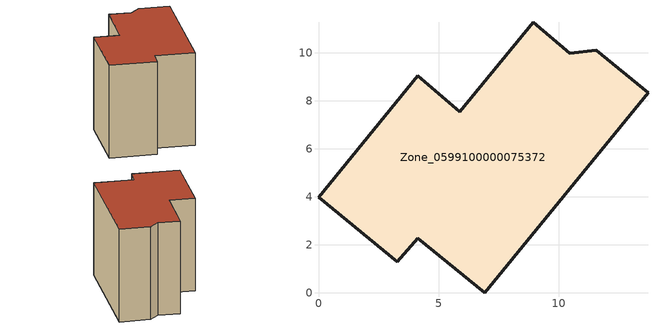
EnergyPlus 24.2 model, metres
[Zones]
Zone_0599100000075372
 floor ground (C_G): 4.14,2.28 3.28,1.3 0,3.99 4.13,9.04 5.89,7.55 8.95,11.28 10.48,9.99 11.57,10.1 13.73,8.34 6.92,0 z0
 wall outside (C_F): 4.13,9.04 0,3.99 3.28,1.3 4.14,2.28 6.92,0 13.73,8.34 11.57,10.1 10.48,9.99 8.95,11.28 5.89,7.55 4.13,9.04 z0:8.71
 roof outside (C_R): 5.89,7.55 4.13,9.04 0,3.99 3.28,1.3 4.14,2.28 6.92,0 13.73,8.34 11.57,10.1 10.48,9.99 8.95,11.28 z8.71
[BUILDING]
Pand.0599100000075372: North Axis=0; Terrain=City; Loads Convergence Tolerance Value=0.04; Temperature Convergence Tolerance Value=0.4; Solar Distribution=FullExterior; Maximum Number of Warmup Days=25; Minimum Number of Warmup Days=1
[Site:Location]
Rotterdam.The.Hague.AP_ZH_NLD Design_Conditions: Latitude=51.96; Longitude=4.45; Time Zone=1; Elevation=-4.5
[SITE:GROUNDTEMPERATURE:BUILDINGSURFACE]
18, 18, 18, 18, 18, 18, 18, 18, 18, 18, 18, 18
[MATERIAL] Thermal Absorptance=0.9; Solar Absorptance=0.7; Visible Absorptance=0.7
Name | Roughness | Thickness | Conductivity | Density | Specific Heat
G.TC.1946 | MediumSmooth | 0.15 | 1 | 540 | 1210
F.TC.1946 | Rough | 0.3 | 0.857143 | 1920 | 840
R.TC.1946 | MediumRough | 0.2 | 0.909091 | 1500 | 1000
[CONSTRUCTION]
C_G: G.TC.1946
C_F: F.TC.1946
C_R: R.TC.1946
[ZONE]
Zone_0599100000075372: Type=1; Multiplier=1; Ceiling Height=Autocalculate; Volume=Autocalculate; Floor Area=autocalculate; Part of Total Floor Area=Yes
[ZONEINFILTRATION:DESIGNFLOWRATE]
Infil_Zone_0599100000075372: Zone or ZoneList or Space or SpaceList=Zone_0599100000075372; Schedule=AlwaysOn; Design Flow Rate Calculation Method=Flow/Area; Flow Rate per Floor Area=0.003; Constant Term Coefficient=1; Temperature Term Coefficient=0; Velocity Term Coefficient=0; Velocity Squared Term Coefficient=0
[HVACTEMPLATE:ZONE:IDEALLOADSAIRSYSTEM]
Zone_0599100000075372: Maximum Heating Supply Air Temperature=50; Minimum Cooling Supply Air Temperature=13; Maximum Heating Supply Air Humidity Ratio=0.0156; Minimum Cooling Supply Air Humidity Ratio=0.0077; Heating Limit=NoLimit; Cooling Limit=NoLimit; Dehumidification Control Type=ConstantSensibleHeatRatio; Cooling Sensible Heat Ratio=0.7; Dehumidification Setpoint=60; Humidification Control Type=None; Humidification Setpoint=30; Outdoor Air Method=None; Outdoor Air Flow Rate per Person=0.00944; Outdoor Air Flow Rate per Zone Floor Area=0; Outdoor Air Flow Rate per Zone=0; Demand Controlled Ventilation Type=None; Outdoor Air Economizer Type=NoEconomizer; Heat Recovery Type=None; Sensible Heat Recovery Effectiveness=0.7; Latent Heat Recovery Effectiveness=0.65
[ZONECONTROL:THERMOSTAT]
ThermostatControl_Zone_0599100000075372: Zone or ZoneList=Zone_0599100000075372; Control Type Schedule=DualSetpointControlType; Control 1=Thermostat_Zone_0599100000075372; Temperature Difference Between Cutout And Setpoint=0
[THERMOSTATSETPOINT:DUALSETPOINT]
Thermostat_Zone_0599100000075372: Heating Setpoint Temperature Schedule=HeatingSetpoint_Zone_0599100000075372; Cooling Setpoint Temperature Schedule=CoolingSetpoint_Zone_0599100000075372
[SCHEDULE:COMPACT]
HeatingSetpoint_Zone_0599100000075372: Through: 12/31, For: AllDays, Until: 24:00, 21
CoolingSetpoint_Zone_0599100000075372: Through: 12/31, For: AllDays, Until: 24:00, 24
DualSetpointControlType: Through: 12/31, For: AllDays, Until: 24:00, 4
AlwaysOn: Through: 12/31, For: AllDays, Until: 24:00, 1
